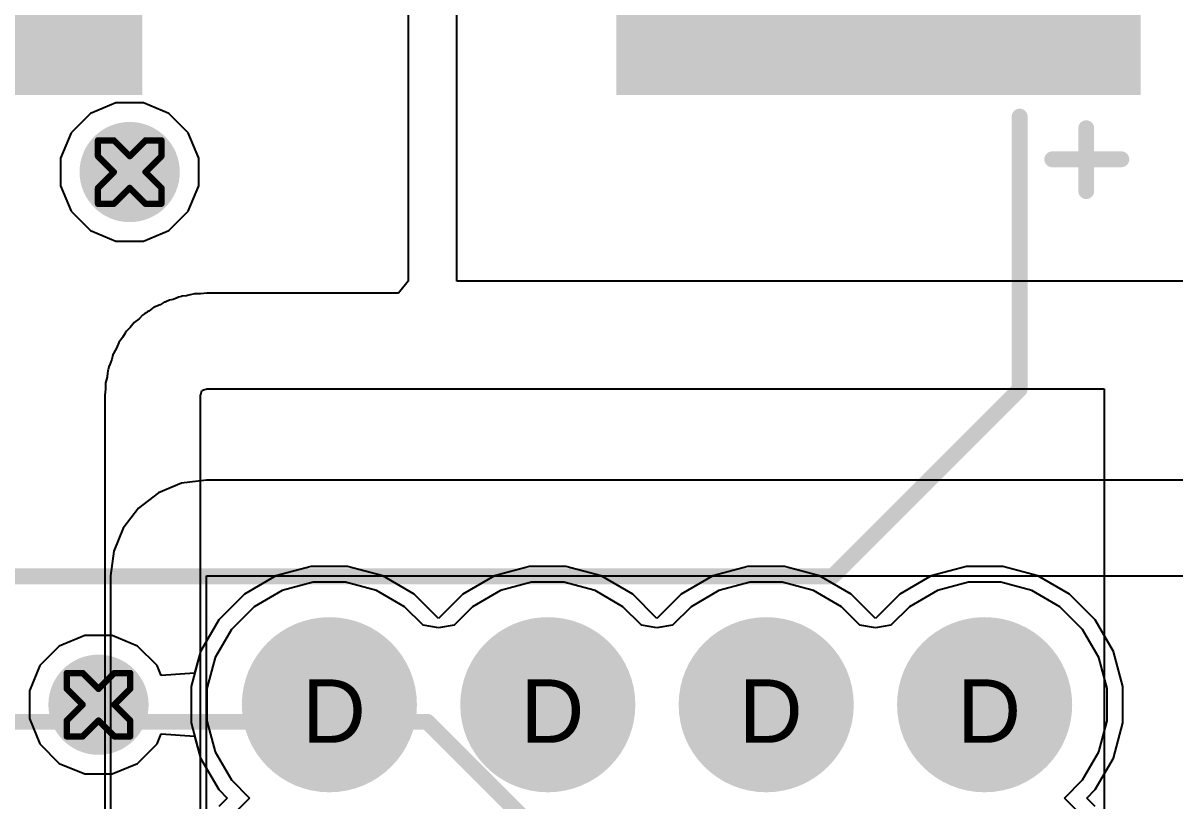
# Model space of a CAD drawing. Header units: inches. Extents: x 0 to 5379, y 0 to 5429.
# Drawn here: x 216.74 to 225.97, y 163.91 to 170.14 of the extents above; entities that cross this region are included whole.
import ezdxf

# ---------------------------------------------------------------- set-up
doc = ezdxf.new("R2010")
doc.units = ezdxf.units.IN
for name, color, linetype in [('Bottom Layer', 5, 'Continuous'), ('Bottom Solder', 6, 'Continuous'), ('Drill Drawing', 1, 'Continuous'), ('GND01', 16, 'Continuous'), ('GND02', 76, 'Continuous'), ('PWR', 156, 'Continuous'), ('SIG 01', 90, 'Continuous'), ('Top Layer', 1, 'Continuous'), ('Top Overlay', 2, 'Continuous'), ('Top Paste', 8, 'Continuous'), ('Top Solder', 216, 'Continuous'), ('Via Holes', 16, 'Continuous')]:
    doc.layers.add(name, color=color, linetype=linetype)
doc.styles.add('Arial', font='', dxfattribs={"height": 0.2})
doc.styles.get('Arial').set_extended_font_data('Arial')

# ---------------------------------------------------------------- blocks, each defined once
blk = doc.blocks.new('RVT1H470M0607_1090')
at = {"layer": 'Top Overlay'}
for points in [[(-1.8348, -3.3274, 0.127, 0.127, 0), (-3.3334, -1.8288, 0.127, 0.127, 0)], [(3.3214, -3.3274, 0.127, 0.127, 0), (-1.8348, -3.3274, 0.127, 0.127, 0)]]:
    blk.add_lwpolyline(points, format="xyseb", dxfattribs=at)
blk.add_lwpolyline([(-1.8665, -3.3274, 0.0635, 0.0635, 1), (-1.803, -3.3274, 0.0635, 0.0635, 1)], format="xyseb", close=True, dxfattribs=at)
blk.add_lwpolyline([(-1.8665, -3.3274, 0.0635, 0.0635, 1), (-1.803, -3.3274, 0.0635, 0.0635, 1)], format="xyseb", close=True, dxfattribs=at)
blk = doc.blocks.new('UCD_220_F_10__D___1091')
at = {"layer": 'Top Layer'}
for points in [[(-6, 1.25), (-2, 1.25), (-2, -1.25), (-6, -1.25)], [(2, 1.25), (6, 1.25), (6, -1.25), (2, -1.25)]]:
    blk.add_hatch(color=1, dxfattribs=at).paths.add_polyline_path(points)
at = {"layer": 'Top Paste'}
for points in [[(-6, 1.25), (-2, 1.25), (-2, -1.25), (-6, -1.25)], [(2, 1.25), (6, 1.25), (6, -1.25), (2, -1.25)]]:
    blk.add_hatch(color=8, dxfattribs=at).paths.add_polyline_path(points)
at = {"layer": 'Top Solder'}
for points in [[(-6.1016, 1.3516), (-1.8984, 1.3516), (-1.8984, -1.3516), (-6.1016, -1.3516)], [(1.8984, 1.3516), (6.1016, 1.3516), (6.1016, -1.3516), (1.8984, -1.3516)]]:
    blk.add_hatch(color=216, dxfattribs=at).paths.add_polyline_path(points)
at = {"layer": 'Top Overlay'}
for points in [[(-3.6322, 5.207, 0.127, 0.127, 0), (-5.1308, 3.7084, 0.127, 0.127, 0)], [(5.1308, 5.207, 0.127, 0.127, 0), (-3.6322, 5.207, 0.127, 0.127, 0)], [(-5.1308, 3.7084, 0.127, 0.127, 0), (-5.1308, 1.524, 0.127, 0.127, 0)], [(-5.6642, 2.1206, 0.127, 0.127, 0), (-5.6642, 1.6176, 0.127, 0.127, 0)], [(-5.392, 1.8663, 0.127, 0.127, 0), (-5.9455, 1.8663, 0.127, 0.127, 0)]]:
    blk.add_lwpolyline(points, format="xyseb", dxfattribs=at)
for points in [[(-3.6639, 5.207, 0.0635, 0.0635, 1), (-3.6004, 5.207, 0.0635, 0.0635, 1)], [(-3.6639, 5.207, 0.0635, 0.0635, 1), (-3.6004, 5.207, 0.0635, 0.0635, 1)], [(-5.1626, 3.7084, 0.0635, 0.0635, 1), (-5.0991, 3.7084, 0.0635, 0.0635, 1)], [(-5.1626, 3.7084, 0.0635, 0.0635, 1), (-5.0991, 3.7084, 0.0635, 0.0635, 1)], [(-5.6959, 2.1206, 0.0635, 0.0635, 1), (-5.6324, 2.1206, 0.0635, 0.0635, 1)], [(-5.9773, 1.8663, 0.0635, 0.0635, 1), (-5.9138, 1.8663, 0.0635, 0.0635, 1)], [(-5.4237, 1.8663, 0.0635, 0.0635, 1), (-5.3602, 1.8663, 0.0635, 0.0635, 1)], [(-5.6959, 1.6176, 0.0635, 0.0635, 1), (-5.6324, 1.6176, 0.0635, 0.0635, 1)], [(-5.1626, 1.524, 0.0635, 0.0635, 1), (-5.0991, 1.524, 0.0635, 0.0635, 1)]]:
    blk.add_lwpolyline(points, format="xyseb", close=True, dxfattribs=at)

msp = doc.modelspace()

# ---------------------------------------------------------------- hatches: boundary and pattern name
at = {"layer": 'Bottom Layer'}
h = msp.add_hatch(color=5, dxfattribs=at)
edge = h.paths.add_edge_path()
edge.add_arc((217.597, 168.946), 0.3, 0, 360)
h = msp.add_hatch(color=5, dxfattribs=at)
edge = h.paths.add_edge_path()
edge.add_arc((219.197, 164.6782), 0.6, 0, 360)
h = msp.add_hatch(color=5, dxfattribs=at)
edge = h.paths.add_edge_path()
edge.add_arc((220.947, 164.6782), 0.6, 0, 360)
h = msp.add_hatch(color=5, dxfattribs=at)
edge = h.paths.add_edge_path()
edge.add_arc((222.697, 164.6782), 0.6, 0, 360)
h = msp.add_hatch(color=5, dxfattribs=at)
edge = h.paths.add_edge_path()
edge.add_arc((224.447, 164.6782), 0.6, 0, 360)
h = msp.add_hatch(color=5, dxfattribs=at)
edge = h.paths.add_edge_path()
edge.add_arc((217.347, 164.6782), 0.3, 0, 360)
at = {"layer": 'Bottom Solder'}
h = msp.add_hatch(color=6, dxfattribs=at)
edge = h.paths.add_edge_path()
edge.add_arc((217.597, 168.946), 0.4016, 0, 360)
h = msp.add_hatch(color=6, dxfattribs=at)
edge = h.paths.add_edge_path()
edge.add_arc((219.197, 164.6782), 0.7016, 0, 360)
h = msp.add_hatch(color=6, dxfattribs=at)
edge = h.paths.add_edge_path()
edge.add_arc((220.947, 164.6782), 0.7016, 0, 360)
h = msp.add_hatch(color=6, dxfattribs=at)
edge = h.paths.add_edge_path()
edge.add_arc((222.697, 164.6782), 0.7016, 0, 360)
h = msp.add_hatch(color=6, dxfattribs=at)
edge = h.paths.add_edge_path()
edge.add_arc((224.447, 164.6782), 0.7016, 0, 360)
h = msp.add_hatch(color=6, dxfattribs=at)
edge = h.paths.add_edge_path()
edge.add_arc((217.347, 164.6782), 0.4016, 0, 360)
at = {"layer": 'GND01'}
h = msp.add_hatch(color=16, dxfattribs=at)
edge = h.paths.add_edge_path()
edge.add_arc((217.597, 168.946), 0.3, 0, 360)
h = msp.add_hatch(color=16, dxfattribs=at)
edge = h.paths.add_edge_path()
edge.add_arc((219.197, 164.6782), 0.6, 0, 360)
h = msp.add_hatch(color=16, dxfattribs=at)
edge = h.paths.add_edge_path()
edge.add_arc((220.947, 164.6782), 0.6, 0, 360)
h = msp.add_hatch(color=16, dxfattribs=at)
edge = h.paths.add_edge_path()
edge.add_arc((222.697, 164.6782), 0.6, 0, 360)
h = msp.add_hatch(color=16, dxfattribs=at)
edge = h.paths.add_edge_path()
edge.add_arc((224.447, 164.6782), 0.6, 0, 360)
h = msp.add_hatch(color=16, dxfattribs=at)
edge = h.paths.add_edge_path()
edge.add_arc((217.347, 164.6782), 0.3, 0, 360)
at = {"layer": 'GND02'}
h = msp.add_hatch(color=76, dxfattribs=at)
edge = h.paths.add_edge_path()
edge.add_arc((217.597, 168.946), 0.3, 0, 360)
h = msp.add_hatch(color=76, dxfattribs=at)
edge = h.paths.add_edge_path()
edge.add_arc((219.197, 164.6782), 0.6, 0, 360)
h = msp.add_hatch(color=76, dxfattribs=at)
edge = h.paths.add_edge_path()
edge.add_arc((220.947, 164.6782), 0.6, 0, 360)
h = msp.add_hatch(color=76, dxfattribs=at)
edge = h.paths.add_edge_path()
edge.add_arc((222.697, 164.6782), 0.6, 0, 360)
h = msp.add_hatch(color=76, dxfattribs=at)
edge = h.paths.add_edge_path()
edge.add_arc((224.447, 164.6782), 0.6, 0, 360)
h = msp.add_hatch(color=76, dxfattribs=at)
edge = h.paths.add_edge_path()
edge.add_arc((217.347, 164.6782), 0.3, 0, 360)
at = {"layer": 'PWR'}
h = msp.add_hatch(color=156, dxfattribs=at)
edge = h.paths.add_edge_path()
edge.add_arc((217.597, 168.946), 0.3, 0, 360)
h = msp.add_hatch(color=156, dxfattribs=at)
edge = h.paths.add_edge_path()
edge.add_arc((219.197, 164.6782), 0.6, 0, 360)
h = msp.add_hatch(color=156, dxfattribs=at)
edge = h.paths.add_edge_path()
edge.add_arc((220.947, 164.6782), 0.6, 0, 360)
h = msp.add_hatch(color=156, dxfattribs=at)
edge = h.paths.add_edge_path()
edge.add_arc((222.697, 164.6782), 0.6, 0, 360)
h = msp.add_hatch(color=156, dxfattribs=at)
edge = h.paths.add_edge_path()
edge.add_arc((224.447, 164.6782), 0.6, 0, 360)
h = msp.add_hatch(color=156, dxfattribs=at)
edge = h.paths.add_edge_path()
edge.add_arc((217.347, 164.6782), 0.3, 0, 360)
at = {"layer": 'SIG 01'}
h = msp.add_hatch(color=90, dxfattribs=at)
edge = h.paths.add_edge_path()
edge.add_arc((217.597, 168.946), 0.3, 0, 360)
h = msp.add_hatch(color=90, dxfattribs=at)
edge = h.paths.add_edge_path()
edge.add_arc((219.197, 164.6782), 0.6, 0, 360)
h = msp.add_hatch(color=90, dxfattribs=at)
edge = h.paths.add_edge_path()
edge.add_arc((220.947, 164.6782), 0.6, 0, 360)
h = msp.add_hatch(color=90, dxfattribs=at)
edge = h.paths.add_edge_path()
edge.add_arc((222.697, 164.6782), 0.6, 0, 360)
h = msp.add_hatch(color=90, dxfattribs=at)
edge = h.paths.add_edge_path()
edge.add_arc((224.447, 164.6782), 0.6, 0, 360)
h = msp.add_hatch(color=90, dxfattribs=at)
edge = h.paths.add_edge_path()
edge.add_arc((217.347, 164.6782), 0.3, 0, 360)
at = {"layer": 'Top Layer'}
h = msp.add_hatch(color=1, dxfattribs=at)
edge = h.paths.add_edge_path()
edge.add_arc((217.597, 168.946), 0.3, 0, 360)
h = msp.add_hatch(color=1, dxfattribs=at)
edge = h.paths.add_edge_path()
edge.add_arc((219.197, 164.6782), 0.6, 0, 360)
h = msp.add_hatch(color=1, dxfattribs=at)
edge = h.paths.add_edge_path()
edge.add_arc((220.947, 164.6782), 0.6, 0, 360)
h = msp.add_hatch(color=1, dxfattribs=at)
edge = h.paths.add_edge_path()
edge.add_arc((222.697, 164.6782), 0.6, 0, 360)
h = msp.add_hatch(color=1, dxfattribs=at)
edge = h.paths.add_edge_path()
edge.add_arc((224.447, 164.6782), 0.6, 0, 360)
h = msp.add_hatch(color=1, dxfattribs=at)
edge = h.paths.add_edge_path()
edge.add_arc((217.347, 164.6782), 0.3, 0, 360)
at = {"layer": 'Top Solder'}
h = msp.add_hatch(color=216, dxfattribs=at)
edge = h.paths.add_edge_path()
edge.add_arc((217.597, 168.946), 0.4016, 0, 360)
h = msp.add_hatch(color=216, dxfattribs=at)
edge = h.paths.add_edge_path()
edge.add_arc((219.197, 164.6782), 0.7016, 0, 360)
h = msp.add_hatch(color=216, dxfattribs=at)
edge = h.paths.add_edge_path()
edge.add_arc((220.947, 164.6782), 0.7016, 0, 360)
h = msp.add_hatch(color=216, dxfattribs=at)
edge = h.paths.add_edge_path()
edge.add_arc((222.697, 164.6782), 0.7016, 0, 360)
h = msp.add_hatch(color=216, dxfattribs=at)
edge = h.paths.add_edge_path()
edge.add_arc((224.447, 164.6782), 0.7016, 0, 360)
h = msp.add_hatch(color=216, dxfattribs=at)
edge = h.paths.add_edge_path()
edge.add_arc((217.347, 164.6782), 0.4016, 0, 360)
at = {"layer": 'Via Holes'}
h = msp.add_hatch(color=7, dxfattribs=at)
edge = h.paths.add_edge_path()
edge.add_arc((217.597, 168.946), 0.15, 0, 360)
h = msp.add_hatch(color=7, dxfattribs=at)
edge = h.paths.add_edge_path()
edge.add_arc((219.197, 164.6782), 0.35, 0, 360)
h = msp.add_hatch(color=7, dxfattribs=at)
edge = h.paths.add_edge_path()
edge.add_arc((220.947, 164.6782), 0.35, 0, 360)
h = msp.add_hatch(color=7, dxfattribs=at)
edge = h.paths.add_edge_path()
edge.add_arc((222.697, 164.6782), 0.35, 0, 360)
h = msp.add_hatch(color=7, dxfattribs=at)
edge = h.paths.add_edge_path()
edge.add_arc((224.447, 164.6782), 0.35, 0, 360)
h = msp.add_hatch(color=7, dxfattribs=at)
edge = h.paths.add_edge_path()
edge.add_arc((217.347, 164.6782), 0.15, 0, 360)

# ---------------------------------------------------------------- linework, layer by layer
at = {"layer": 'Bottom Layer'}
for p, q in [((218.0125, 166.452), (217.8271, 166.3752)), ((218.2114, 166.4782), (218.0125, 166.452)), ((237.6424, 166.4782), (218.2114, 166.4782)), ((217.8271, 166.3752), (217.6679, 166.2531)), ((217.6679, 166.2531), (217.5458, 166.0939)), ((217.5458, 166.0939), (217.469, 165.9085)), ((217.469, 165.9085), (217.4428, 165.7096)), ((217.4428, 165.7096), (217.4428, 158.7566)), ((218.2114, 157.988), (218.2114, 165.7096)), ((218.2114, 165.7096), (237.6424, 165.7096))]:
    msp.add_line(p, q, dxfattribs=at)
at = {"layer": 'Drill Drawing'}
for points in [[(217.343, 169.073, 0.0508, 0.0508, 0), (217.343, 169.2, 0.0508, 0.0508, 0)], [(217.343, 169.2, 0.0508, 0.0508, 0), (217.47, 169.2, 0.0508, 0.0508, 0)], [(217.47, 169.2, 0.0508, 0.0508, 0), (217.597, 169.073, 0.0508, 0.0508, 0)], [(217.597, 169.073, 0.0508, 0.0508, 0), (217.724, 169.2, 0.0508, 0.0508, 0)], [(217.724, 169.2, 0.0508, 0.0508, 0), (217.851, 169.2, 0.0508, 0.0508, 0)], [(217.851, 169.073, 0.0508, 0.0508, 0), (217.851, 169.2, 0.0508, 0.0508, 0)], [(217.343, 169.073, 0.0508, 0.0508, 0), (217.47, 168.946, 0.0508, 0.0508, 0)], [(217.724, 168.946, 0.0508, 0.0508, 0), (217.851, 169.073, 0.0508, 0.0508, 0)], [(217.343, 168.819, 0.0508, 0.0508, 0), (217.47, 168.946, 0.0508, 0.0508, 0)], [(217.724, 168.946, 0.0508, 0.0508, 0), (217.851, 168.819, 0.0508, 0.0508, 0)], [(217.343, 168.692, 0.0508, 0.0508, 0), (217.343, 168.819, 0.0508, 0.0508, 0)], [(217.47, 168.692, 0.0508, 0.0508, 0), (217.597, 168.819, 0.0508, 0.0508, 0)], [(217.597, 168.819, 0.0508, 0.0508, 0), (217.724, 168.692, 0.0508, 0.0508, 0)], [(217.851, 168.692, 0.0508, 0.0508, 0), (217.851, 168.819, 0.0508, 0.0508, 0)], [(217.343, 168.692, 0.0508, 0.0508, 0), (217.47, 168.692, 0.0508, 0.0508, 0)], [(217.724, 168.692, 0.0508, 0.0508, 0), (217.851, 168.692, 0.0508, 0.0508, 0)], [(217.093, 164.8052, 0.0508, 0.0508, 0), (217.093, 164.9322, 0.0508, 0.0508, 0)], [(217.093, 164.9322, 0.0508, 0.0508, 0), (217.22, 164.9322, 0.0508, 0.0508, 0)], [(217.22, 164.9322, 0.0508, 0.0508, 0), (217.347, 164.8052, 0.0508, 0.0508, 0)], [(217.347, 164.8052, 0.0508, 0.0508, 0), (217.474, 164.9322, 0.0508, 0.0508, 0)], [(217.474, 164.9322, 0.0508, 0.0508, 0), (217.601, 164.9322, 0.0508, 0.0508, 0)], [(217.601, 164.8052, 0.0508, 0.0508, 0), (217.601, 164.9322, 0.0508, 0.0508, 0)], [(217.093, 164.8052, 0.0508, 0.0508, 0), (217.22, 164.6782, 0.0508, 0.0508, 0)], [(217.474, 164.6782, 0.0508, 0.0508, 0), (217.601, 164.8052, 0.0508, 0.0508, 0)], [(217.093, 164.5512, 0.0508, 0.0508, 0), (217.22, 164.6782, 0.0508, 0.0508, 0)], [(217.474, 164.6782, 0.0508, 0.0508, 0), (217.601, 164.5512, 0.0508, 0.0508, 0)], [(217.093, 164.4242, 0.0508, 0.0508, 0), (217.093, 164.5512, 0.0508, 0.0508, 0)], [(217.22, 164.4242, 0.0508, 0.0508, 0), (217.347, 164.5512, 0.0508, 0.0508, 0)], [(217.347, 164.5512, 0.0508, 0.0508, 0), (217.474, 164.4242, 0.0508, 0.0508, 0)], [(217.601, 164.4242, 0.0508, 0.0508, 0), (217.601, 164.5512, 0.0508, 0.0508, 0)], [(217.093, 164.4242, 0.0508, 0.0508, 0), (217.22, 164.4242, 0.0508, 0.0508, 0)], [(217.474, 164.4242, 0.0508, 0.0508, 0), (217.601, 164.4242, 0.0508, 0.0508, 0)]]:
    msp.add_lwpolyline(points, format="xyseb", dxfattribs=at)
for points in [[(217.3303, 169.2, 0.0254, 0.0254, 1), (217.3557, 169.2, 0.0254, 0.0254, 1)], [(217.3303, 169.2, 0.0254, 0.0254, 1), (217.3557, 169.2, 0.0254, 0.0254, 1)], [(217.4573, 169.2, 0.0254, 0.0254, 1), (217.4827, 169.2, 0.0254, 0.0254, 1)], [(217.4573, 169.2, 0.0254, 0.0254, 1), (217.4827, 169.2, 0.0254, 0.0254, 1)], [(217.7113, 169.2, 0.0254, 0.0254, 1), (217.7367, 169.2, 0.0254, 0.0254, 1)], [(217.7113, 169.2, 0.0254, 0.0254, 1), (217.7367, 169.2, 0.0254, 0.0254, 1)], [(217.8383, 169.2, 0.0254, 0.0254, 1), (217.8637, 169.2, 0.0254, 0.0254, 1)], [(217.8383, 169.2, 0.0254, 0.0254, 1), (217.8637, 169.2, 0.0254, 0.0254, 1)], [(217.3303, 169.073, 0.0254, 0.0254, 1), (217.3557, 169.073, 0.0254, 0.0254, 1)], [(217.3303, 169.073, 0.0254, 0.0254, 1), (217.3557, 169.073, 0.0254, 0.0254, 1)], [(217.5843, 169.073, 0.0254, 0.0254, 1), (217.6097, 169.073, 0.0254, 0.0254, 1)], [(217.5843, 169.073, 0.0254, 0.0254, 1), (217.6097, 169.073, 0.0254, 0.0254, 1)], [(217.8383, 169.073, 0.0254, 0.0254, 1), (217.8637, 169.073, 0.0254, 0.0254, 1)], [(217.8383, 169.073, 0.0254, 0.0254, 1), (217.8637, 169.073, 0.0254, 0.0254, 1)], [(217.4573, 168.946, 0.0254, 0.0254, 1), (217.4827, 168.946, 0.0254, 0.0254, 1)], [(217.4573, 168.946, 0.0254, 0.0254, 1), (217.4827, 168.946, 0.0254, 0.0254, 1)], [(217.7113, 168.946, 0.0254, 0.0254, 1), (217.7367, 168.946, 0.0254, 0.0254, 1)], [(217.7113, 168.946, 0.0254, 0.0254, 1), (217.7367, 168.946, 0.0254, 0.0254, 1)], [(217.3303, 168.819, 0.0254, 0.0254, 1), (217.3557, 168.819, 0.0254, 0.0254, 1)], [(217.3303, 168.819, 0.0254, 0.0254, 1), (217.3557, 168.819, 0.0254, 0.0254, 1)], [(217.5843, 168.819, 0.0254, 0.0254, 1), (217.6097, 168.819, 0.0254, 0.0254, 1)], [(217.5843, 168.819, 0.0254, 0.0254, 1), (217.6097, 168.819, 0.0254, 0.0254, 1)], [(217.8383, 168.819, 0.0254, 0.0254, 1), (217.8637, 168.819, 0.0254, 0.0254, 1)], [(217.8383, 168.819, 0.0254, 0.0254, 1), (217.8637, 168.819, 0.0254, 0.0254, 1)], [(217.3303, 168.692, 0.0254, 0.0254, 1), (217.3557, 168.692, 0.0254, 0.0254, 1)], [(217.3303, 168.692, 0.0254, 0.0254, 1), (217.3557, 168.692, 0.0254, 0.0254, 1)], [(217.4573, 168.692, 0.0254, 0.0254, 1), (217.4827, 168.692, 0.0254, 0.0254, 1)], [(217.4573, 168.692, 0.0254, 0.0254, 1), (217.4827, 168.692, 0.0254, 0.0254, 1)], [(217.7113, 168.692, 0.0254, 0.0254, 1), (217.7367, 168.692, 0.0254, 0.0254, 1)], [(217.7113, 168.692, 0.0254, 0.0254, 1), (217.7367, 168.692, 0.0254, 0.0254, 1)], [(217.8383, 168.692, 0.0254, 0.0254, 1), (217.8637, 168.692, 0.0254, 0.0254, 1)], [(217.8383, 168.692, 0.0254, 0.0254, 1), (217.8637, 168.692, 0.0254, 0.0254, 1)], [(217.0803, 164.9322, 0.0254, 0.0254, 1), (217.1057, 164.9322, 0.0254, 0.0254, 1)], [(217.0803, 164.9322, 0.0254, 0.0254, 1), (217.1057, 164.9322, 0.0254, 0.0254, 1)], [(217.2073, 164.9322, 0.0254, 0.0254, 1), (217.2327, 164.9322, 0.0254, 0.0254, 1)], [(217.2073, 164.9322, 0.0254, 0.0254, 1), (217.2327, 164.9322, 0.0254, 0.0254, 1)], [(217.4613, 164.9322, 0.0254, 0.0254, 1), (217.4867, 164.9322, 0.0254, 0.0254, 1)], [(217.4613, 164.9322, 0.0254, 0.0254, 1), (217.4867, 164.9322, 0.0254, 0.0254, 1)], [(217.5883, 164.9322, 0.0254, 0.0254, 1), (217.6137, 164.9322, 0.0254, 0.0254, 1)], [(217.5883, 164.9322, 0.0254, 0.0254, 1), (217.6137, 164.9322, 0.0254, 0.0254, 1)], [(217.0803, 164.8052, 0.0254, 0.0254, 1), (217.1057, 164.8052, 0.0254, 0.0254, 1)], [(217.0803, 164.8052, 0.0254, 0.0254, 1), (217.1057, 164.8052, 0.0254, 0.0254, 1)], [(217.3343, 164.8052, 0.0254, 0.0254, 1), (217.3597, 164.8052, 0.0254, 0.0254, 1)], [(217.3343, 164.8052, 0.0254, 0.0254, 1), (217.3597, 164.8052, 0.0254, 0.0254, 1)], [(217.5883, 164.8052, 0.0254, 0.0254, 1), (217.6137, 164.8052, 0.0254, 0.0254, 1)], [(217.5883, 164.8052, 0.0254, 0.0254, 1), (217.6137, 164.8052, 0.0254, 0.0254, 1)], [(217.2073, 164.6782, 0.0254, 0.0254, 1), (217.2327, 164.6782, 0.0254, 0.0254, 1)], [(217.2073, 164.6782, 0.0254, 0.0254, 1), (217.2327, 164.6782, 0.0254, 0.0254, 1)], [(217.4613, 164.6782, 0.0254, 0.0254, 1), (217.4867, 164.6782, 0.0254, 0.0254, 1)], [(217.4613, 164.6782, 0.0254, 0.0254, 1), (217.4867, 164.6782, 0.0254, 0.0254, 1)], [(217.0803, 164.5512, 0.0254, 0.0254, 1), (217.1057, 164.5512, 0.0254, 0.0254, 1)], [(217.0803, 164.5512, 0.0254, 0.0254, 1), (217.1057, 164.5512, 0.0254, 0.0254, 1)], [(217.3343, 164.5512, 0.0254, 0.0254, 1), (217.3597, 164.5512, 0.0254, 0.0254, 1)], [(217.3343, 164.5512, 0.0254, 0.0254, 1), (217.3597, 164.5512, 0.0254, 0.0254, 1)], [(217.5883, 164.5512, 0.0254, 0.0254, 1), (217.6137, 164.5512, 0.0254, 0.0254, 1)], [(217.5883, 164.5512, 0.0254, 0.0254, 1), (217.6137, 164.5512, 0.0254, 0.0254, 1)], [(217.0803, 164.4242, 0.0254, 0.0254, 1), (217.1057, 164.4242, 0.0254, 0.0254, 1)], [(217.0803, 164.4242, 0.0254, 0.0254, 1), (217.1057, 164.4242, 0.0254, 0.0254, 1)], [(217.2073, 164.4242, 0.0254, 0.0254, 1), (217.2327, 164.4242, 0.0254, 0.0254, 1)], [(217.2073, 164.4242, 0.0254, 0.0254, 1), (217.2327, 164.4242, 0.0254, 0.0254, 1)], [(217.4613, 164.4242, 0.0254, 0.0254, 1), (217.4867, 164.4242, 0.0254, 0.0254, 1)], [(217.4613, 164.4242, 0.0254, 0.0254, 1), (217.4867, 164.4242, 0.0254, 0.0254, 1)], [(217.5883, 164.4242, 0.0254, 0.0254, 1), (217.6137, 164.4242, 0.0254, 0.0254, 1)], [(217.5883, 164.4242, 0.0254, 0.0254, 1), (217.6137, 164.4242, 0.0254, 0.0254, 1)]]:
    msp.add_lwpolyline(points, format="xyseb", close=True, dxfattribs=at)
at = {"layer": 'GND01'}
for p, q in [((219.0511, 165.7862), (218.7693, 165.7107)), ((219.3428, 165.7862), (219.0511, 165.7862)), ((219.6246, 165.7107), (219.3428, 165.7862)), ((220.8011, 165.7862), (220.5193, 165.7107)), ((221.0928, 165.7862), (220.8011, 165.7862)), ((221.3746, 165.7107), (221.0928, 165.7862)), ((222.5511, 165.7862), (222.2693, 165.7107)), ((222.8428, 165.7862), (222.5511, 165.7862)), ((223.1246, 165.7107), (222.8428, 165.7862)), ((224.3011, 165.7862), (224.0193, 165.7107)), ((224.5928, 165.7862), (224.3011, 165.7862)), ((224.8746, 165.7107), (224.5928, 165.7862)), ((218.7693, 165.7107), (218.5166, 165.5648)), ((219.8773, 165.5648), (219.6246, 165.7107)), ((220.5193, 165.7107), (220.2666, 165.5648)), ((221.6273, 165.5648), (221.3746, 165.7107)), ((222.2693, 165.7107), (222.0166, 165.5648)), ((223.3773, 165.5648), (223.1246, 165.7107)), ((224.0193, 165.7107), (223.7666, 165.5648)), ((225.1273, 165.5648), (224.8746, 165.7107)), ((218.5166, 165.5648), (218.3103, 165.3585)), ((220.072, 165.3702), (219.8773, 165.5648)), ((220.2666, 165.5648), (220.072, 165.3702)), ((221.822, 165.3702), (221.6273, 165.5648)), ((222.0166, 165.5648), (221.822, 165.3702)), ((223.572, 165.3702), (223.3773, 165.5648)), ((223.7666, 165.5648), (223.572, 165.3702)), ((225.3336, 165.3585), (225.1273, 165.5648)), ((218.3103, 165.3585), (218.1645, 165.1059)), ((225.4795, 165.1059), (225.3336, 165.3585)), ((218.1645, 165.1059), (218.089, 164.8241)), ((225.555, 164.8241), (225.4795, 165.1059)), ((218.089, 164.8241), (218.089, 164.5323)), ((225.555, 164.5323), (225.555, 164.8241)), ((218.089, 164.5323), (218.1645, 164.2505)), ((225.4795, 164.2505), (225.555, 164.5323)), ((218.1645, 164.2505), (218.3103, 163.9979)), ((225.3336, 163.9979), (225.4795, 164.2505)), ((218.3103, 163.9979), (218.378, 163.9302)), ((218.378, 163.9302), (218.3103, 163.8625)), ((225.2659, 163.9302), (225.3336, 163.9979)), ((225.3336, 163.8625), (225.2659, 163.9302))]:
    msp.add_line(p, q, dxfattribs=at)
at = {"layer": 'GND02'}
for p, q in [((219.0511, 165.7862), (218.7693, 165.7107)), ((219.3428, 165.7862), (219.0511, 165.7862)), ((219.6246, 165.7107), (219.3428, 165.7862)), ((220.8011, 165.7862), (220.5193, 165.7107)), ((221.0928, 165.7862), (220.8011, 165.7862)), ((221.3746, 165.7107), (221.0928, 165.7862)), ((222.5511, 165.7862), (222.2693, 165.7107)), ((222.8428, 165.7862), (222.5511, 165.7862)), ((223.1246, 165.7107), (222.8428, 165.7862)), ((224.3011, 165.7862), (224.0193, 165.7107)), ((224.5928, 165.7862), (224.3011, 165.7862)), ((224.8746, 165.7107), (224.5928, 165.7862)), ((218.7693, 165.7107), (218.5166, 165.5648)), ((219.8773, 165.5648), (219.6246, 165.7107)), ((220.5193, 165.7107), (220.2666, 165.5648)), ((221.6273, 165.5648), (221.3746, 165.7107)), ((222.2693, 165.7107), (222.0166, 165.5648)), ((223.3773, 165.5648), (223.1246, 165.7107)), ((224.0193, 165.7107), (223.7666, 165.5648)), ((225.1273, 165.5648), (224.8746, 165.7107)), ((218.5166, 165.5648), (218.3103, 165.3585)), ((220.072, 165.3702), (219.8773, 165.5648)), ((220.2666, 165.5648), (220.072, 165.3702)), ((221.822, 165.3702), (221.6273, 165.5648)), ((222.0166, 165.5648), (221.822, 165.3702)), ((223.572, 165.3702), (223.3773, 165.5648)), ((223.7666, 165.5648), (223.572, 165.3702)), ((225.3336, 165.3585), (225.1273, 165.5648)), ((218.3103, 165.3585), (218.1645, 165.1059)), ((225.4795, 165.1059), (225.3336, 165.3585)), ((218.1645, 165.1059), (218.089, 164.8241)), ((225.555, 164.8241), (225.4795, 165.1059)), ((218.089, 164.8241), (218.089, 164.5323)), ((225.555, 164.5323), (225.555, 164.8241)), ((218.089, 164.5323), (218.1645, 164.2505)), ((225.4795, 164.2505), (225.555, 164.5323)), ((218.1645, 164.2505), (218.3103, 163.9979)), ((225.3336, 163.9979), (225.4795, 164.2505)), ((218.3103, 163.9979), (218.378, 163.9302)), ((218.378, 163.9302), (218.3103, 163.8625)), ((225.2659, 163.9302), (225.3336, 163.9979)), ((225.3336, 163.8625), (225.2659, 163.9302))]:
    msp.add_line(p, q, dxfattribs=at)
at = {"layer": 'PWR'}
for p, q in [((217.4868, 169.5), (217.2831, 169.4157)), ((217.7072, 169.5), (217.4868, 169.5)), ((217.9108, 169.4157), (217.7072, 169.5)), ((217.2831, 169.4157), (217.1273, 169.2598)), ((218.0666, 169.2598), (217.9108, 169.4157)), ((217.1273, 169.2598), (217.043, 169.0562)), ((218.151, 169.0562), (218.0666, 169.2598)), ((217.043, 169.0562), (217.043, 168.8358)), ((218.151, 168.8358), (218.151, 169.0562)), ((217.043, 168.8358), (217.1273, 168.6322)), ((218.0666, 168.6322), (218.151, 168.8358)), ((217.1273, 168.6322), (217.2831, 168.4764)), ((217.9108, 168.4764), (218.0666, 168.6322)), ((217.2831, 168.4764), (217.4868, 168.392)), ((217.7072, 168.392), (217.9108, 168.4764)), ((217.4868, 168.392), (217.7072, 168.392)), ((219.0511, 165.7862), (218.7693, 165.7107)), ((219.3428, 165.7862), (219.0511, 165.7862)), ((219.6246, 165.7107), (219.3428, 165.7862)), ((220.8011, 165.7862), (220.5193, 165.7107)), ((221.0928, 165.7862), (220.8011, 165.7862)), ((221.3746, 165.7107), (221.0928, 165.7862)), ((222.5511, 165.7862), (222.2693, 165.7107)), ((222.8428, 165.7862), (222.5511, 165.7862)), ((223.1246, 165.7107), (222.8428, 165.7862)), ((224.3011, 165.7862), (224.0193, 165.7107)), ((224.5928, 165.7862), (224.3011, 165.7862)), ((224.8746, 165.7107), (224.5928, 165.7862)), ((218.7693, 165.7107), (218.5166, 165.5648)), ((219.8773, 165.5648), (219.6246, 165.7107)), ((220.5193, 165.7107), (220.2666, 165.5648)), ((221.6273, 165.5648), (221.3746, 165.7107)), ((222.2693, 165.7107), (222.0166, 165.5648)), ((223.3773, 165.5648), (223.1246, 165.7107)), ((224.0193, 165.7107), (223.7666, 165.5648)), ((225.1273, 165.5648), (224.8746, 165.7107)), ((218.5166, 165.5648), (218.3103, 165.3585)), ((220.072, 165.3702), (219.8773, 165.5648)), ((220.2666, 165.5648), (220.072, 165.3702)), ((221.822, 165.3702), (221.6273, 165.5648)), ((222.0166, 165.5648), (221.822, 165.3702)), ((223.572, 165.3702), (223.3773, 165.5648)), ((223.7666, 165.5648), (223.572, 165.3702)), ((225.3336, 165.3585), (225.1273, 165.5648)), ((218.3103, 165.3585), (218.1645, 165.1059)), ((225.4795, 165.1059), (225.3336, 165.3585)), ((217.2368, 165.2322), (217.0331, 165.1479)), ((217.4572, 165.2322), (217.2368, 165.2322)), ((217.6608, 165.1479), (217.4572, 165.2322)), ((217.0331, 165.1479), (216.8773, 164.992)), ((217.8166, 164.992), (217.6608, 165.1479)), ((218.1645, 165.1059), (218.1173, 164.9298)), ((225.555, 164.8241), (225.4795, 165.1059)), ((216.8773, 164.992), (216.793, 164.7884)), ((217.8496, 164.9123), (217.8166, 164.992)), ((218.1173, 164.9298), (217.8496, 164.9123)), ((216.793, 164.7884), (216.793, 164.568)), ((225.555, 164.5323), (225.555, 164.8241)), ((216.793, 164.568), (216.8773, 164.3644)), ((225.4795, 164.2505), (225.555, 164.5323)), ((217.8166, 164.3644), (217.8496, 164.4441)), ((217.8496, 164.4441), (218.1173, 164.4266)), ((218.1173, 164.4266), (218.1645, 164.2505)), ((216.8773, 164.3644), (217.0331, 164.2085)), ((217.6608, 164.2085), (217.8166, 164.3644)), ((217.0331, 164.2085), (217.2368, 164.1242)), ((217.4572, 164.1242), (217.6608, 164.2085)), ((218.1645, 164.2505), (218.3103, 163.9979)), ((225.3336, 163.9979), (225.4795, 164.2505)), ((217.2368, 164.1242), (217.4572, 164.1242)), ((218.3103, 163.9979), (218.378, 163.9302)), ((218.378, 163.9302), (218.3103, 163.8625)), ((225.2659, 163.9302), (225.3336, 163.9979)), ((225.3336, 163.8625), (225.2659, 163.9302))]:
    msp.add_line(p, q, dxfattribs=at)
at = {"layer": 'SIG 01'}
for p, q in [((218.8183, 165.5924), (218.5946, 165.4632)), ((219.0678, 165.6592), (218.8183, 165.5924)), ((219.3261, 165.6592), (219.0678, 165.6592)), ((219.5756, 165.5924), (219.3261, 165.6592)), ((219.7993, 165.4632), (219.5756, 165.5924)), ((220.5683, 165.5924), (220.3446, 165.4632)), ((220.8178, 165.6592), (220.5683, 165.5924)), ((221.0761, 165.6592), (220.8178, 165.6592)), ((221.3256, 165.5924), (221.0761, 165.6592)), ((221.5493, 165.4632), (221.3256, 165.5924)), ((222.3183, 165.5924), (222.0946, 165.4632)), ((222.5678, 165.6592), (222.3183, 165.5924)), ((222.8261, 165.6592), (222.5678, 165.6592)), ((223.0756, 165.5924), (222.8261, 165.6592)), ((223.2993, 165.4632), (223.0756, 165.5924)), ((224.0683, 165.5924), (223.8446, 165.4632)), ((224.3178, 165.6592), (224.0683, 165.5924)), ((224.5761, 165.6592), (224.3178, 165.6592)), ((224.8256, 165.5924), (224.5761, 165.6592)), ((225.0493, 165.4632), (224.8256, 165.5924)), ((218.5946, 165.4632), (218.412, 165.2806)), ((219.9473, 165.3152), (219.7993, 165.4632)), ((220.3446, 165.4632), (220.1966, 165.3152)), ((221.6973, 165.3152), (221.5493, 165.4632)), ((222.0946, 165.4632), (221.9466, 165.3152)), ((223.4473, 165.3152), (223.2993, 165.4632)), ((223.8446, 165.4632), (223.6966, 165.3152)), ((225.232, 165.2806), (225.0493, 165.4632)), ((220.072, 165.2951), (219.9473, 165.3152)), ((220.1966, 165.3152), (220.072, 165.2951)), ((221.822, 165.2951), (221.6973, 165.3152)), ((221.9466, 165.3152), (221.822, 165.2951)), ((223.572, 165.2951), (223.4473, 165.3152)), ((223.6966, 165.3152), (223.572, 165.2951)), ((218.412, 165.2806), (218.2828, 165.0569)), ((225.3611, 165.0569), (225.232, 165.2806)), ((218.2828, 165.0569), (218.216, 164.8074)), ((225.428, 164.8074), (225.3611, 165.0569)), ((218.216, 164.8074), (218.216, 164.5491)), ((225.428, 164.5491), (225.428, 164.8074)), ((218.216, 164.5491), (218.2828, 164.2996)), ((225.3611, 164.2996), (225.428, 164.5491)), ((218.2828, 164.2996), (218.412, 164.0759)), ((225.232, 164.0759), (225.3611, 164.2996)), ((218.412, 164.0759), (218.5576, 163.9302)), ((225.0863, 163.9302), (225.232, 164.0759)), ((218.5576, 163.9302), (218.412, 163.7846)), ((225.232, 163.7846), (225.0863, 163.9302))]:
    msp.add_line(p, q, dxfattribs=at)
at = {"layer": 'Top Layer'}
for p, q in [((219.8285, 182.9786), (219.8285, 168.0718)), ((220.2169, 168.0718), (220.2169, 182.9786)), ((219.8285, 168.0718), (219.7505, 167.9768)), ((226.2425, 168.0718), (220.2169, 168.0718)), ((217.8734, 167.9022), (217.8403, 167.8825)), ((217.8821, 167.9046), (217.8734, 167.9022)), ((217.8899, 167.909), (217.8821, 167.9046)), ((217.9047, 167.9128), (217.8899, 167.909)), ((217.9173, 167.9195), (217.9047, 167.9128)), ((217.9447, 167.9258), (217.9173, 167.9195)), ((217.9173, 167.9195), (217.9173, 167.9195)), ((217.9768, 167.9392), (217.9447, 167.9258)), ((217.9772, 167.9392), (217.9768, 167.9392)), ((217.9777, 167.9394), (217.9772, 167.9392)), ((217.9882, 167.9422), (217.9777, 167.9394)), ((218.0117, 167.9485), (217.9882, 167.9422)), ((218.0167, 167.9506), (218.0117, 167.9485)), ((218.0518, 167.9552), (218.0167, 167.9506)), ((218.0608, 167.958), (218.0518, 167.9552)), ((218.0709, 167.9583), (218.0608, 167.958)), ((218.0608, 167.958), (218.0608, 167.958)), ((218.1154, 167.9702), (218.0709, 167.9583)), ((218.1657, 167.9702), (218.1154, 167.9702)), ((218.2157, 167.9768), (218.1657, 167.9702)), ((219.7505, 167.9768), (218.2157, 167.9768)), ((217.7009, 167.7997), (217.6728, 167.771)), ((217.7086, 167.8043), (217.7009, 167.7997)), ((217.715, 167.8106), (217.7086, 167.8043)), ((217.7392, 167.8242), (217.715, 167.8106)), ((217.7402, 167.8251), (217.7392, 167.8242)), ((217.7503, 167.8305), (217.7402, 167.8251)), ((217.7915, 167.8622), (217.7503, 167.8305)), ((217.7919, 167.8624), (217.7915, 167.8622)), ((217.7923, 167.8626), (217.7919, 167.8624)), ((217.8403, 167.8825), (217.7923, 167.8626)), ((217.6324, 167.7399), (217.6018, 167.6998)), ((217.6328, 167.7402), (217.6324, 167.7399)), ((217.6331, 167.7405), (217.6328, 167.7402)), ((217.6728, 167.771), (217.6331, 167.7405)), ((217.5401, 167.6194), (217.5109, 167.5814)), ((217.5608, 167.6561), (217.5401, 167.6194)), ((217.567, 167.6626), (217.5608, 167.6561)), ((217.5716, 167.6703), (217.567, 167.6626)), ((217.6018, 167.6998), (217.5716, 167.6703)), ((217.4921, 167.536), (217.4694, 167.4976)), ((217.5105, 167.5806), (217.4921, 167.536)), ((217.5108, 167.5809), (217.5105, 167.5806)), ((217.5109, 167.5814), (217.5108, 167.5809)), ((217.4513, 167.4375), (217.4341, 167.396)), ((217.4532, 167.4446), (217.4513, 167.4375)), ((217.4625, 167.4811), (217.4532, 167.4446)), ((217.4626, 167.4812), (217.4625, 167.4811)), ((217.4669, 167.489), (217.4626, 167.4812)), ((217.4694, 167.4976), (217.4669, 167.489)), ((217.4229, 167.3567), (217.4166, 167.3091)), ((217.425, 167.3618), (217.4229, 167.3567)), ((217.4339, 167.3951), (217.425, 167.3618)), ((217.425, 167.3618), (217.425, 167.3618)), ((217.4341, 167.3955), (217.4339, 167.3951)), ((217.4341, 167.396), (217.4341, 167.3955)), ((217.4153, 167.303), (217.4033, 167.2581)), ((217.4033, 167.2581), (217.4033, 167.2077)), ((217.4166, 167.3091), (217.4153, 167.3044)), ((217.4153, 167.3044), (217.4153, 167.3044)), ((217.4153, 167.3044), (217.4153, 167.303)), ((217.4033, 167.2077), (217.3967, 167.1578)), ((217.3967, 167.1578), (217.3967, 147.8784)), ((218.1653, 167.1578), (218.1673, 167.1628)), ((218.1653, 147.8784), (218.1653, 167.1578)), ((218.1673, 167.1628), (218.1761, 167.1957)), ((218.1761, 167.1957), (218.1762, 167.1957)), ((218.1762, 167.1957), (218.1765, 167.197)), ((218.1762, 167.1957), (218.1762, 167.1957)), ((218.1765, 167.197), (218.1871, 167.1998)), ((218.1871, 167.1998), (218.1871, 167.1998)), ((218.1871, 167.1998), (218.1872, 167.1998)), ((218.1872, 167.1998), (218.2106, 167.2061)), ((218.2106, 167.2061), (218.2157, 167.2082)), ((218.2157, 167.2082), (225.4043, 167.2082)), ((225.4043, 167.2082), (225.4043, 162.5346))]:
    msp.add_line(p, q, dxfattribs=at)

# ---------------------------------------------------------------- block references
at = {"rotation": 180}
for name, p in [('UCD_220_F_10__D___1091', (219.597, 170.9144)), ('RVT1H470M0607_1090', (218.147, 161.2138))]:
    msp.add_blockref(name, p, dxfattribs=at)

# ---------------------------------------------------------------- texts
at = {"layer": 'Drill Drawing', "style": 'Arial'}
for p in [(218.9769, 164.3735), (220.7269, 164.3735), (222.4769, 164.3735), (224.2269, 164.3735)]:
    msp.add_text('D', height=0.508, dxfattribs=at).set_placement(p)

doc.saveas('drawing.dxf')
